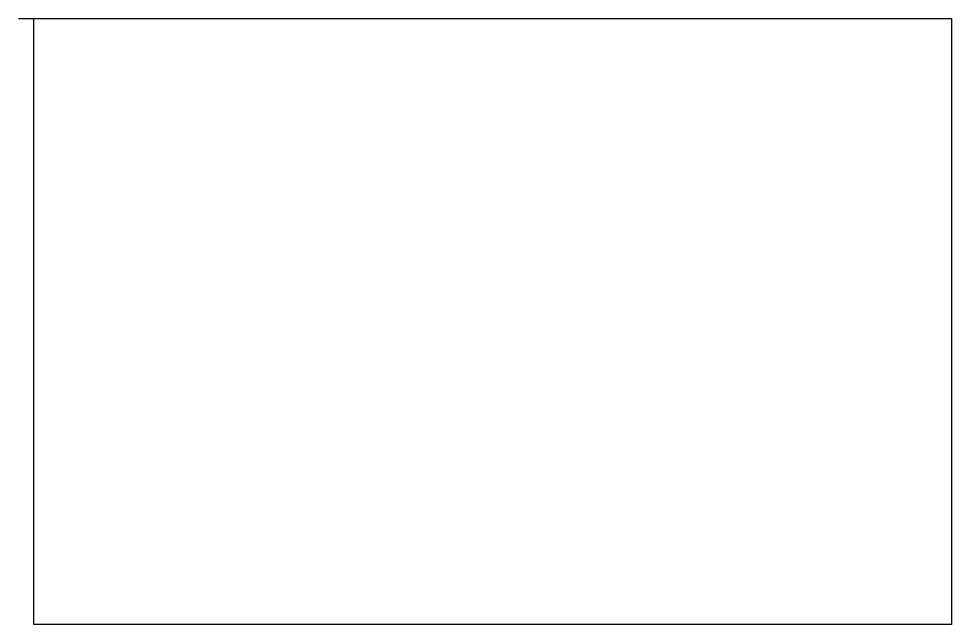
# Model space of a CAD drawing. Header units: millimetres. Extents: x 2051 to 3148, y 1241 to 1954.
import ezdxf

# ---------------------------------------------------------------- set-up
doc = ezdxf.new("R2010")
doc.units = ezdxf.units.MM

msp = doc.modelspace()

# ---------------------------------------------------------------- linework, layer by layer
for p, q in [((2050.5, 1953.7), (3148.2, 1953.7)), ((3148.2, 1953.7), (3148.2, 1240.6)), ((3148.2, 1240.6), (2068.2, 1240.6))]:
    msp.add_line(p, q)
at = {"color": 6}
msp.add_line((2068.2, 1240.6), (2068.2, 1953.7), dxfattribs=at)

doc.saveas('drawing.dxf')
